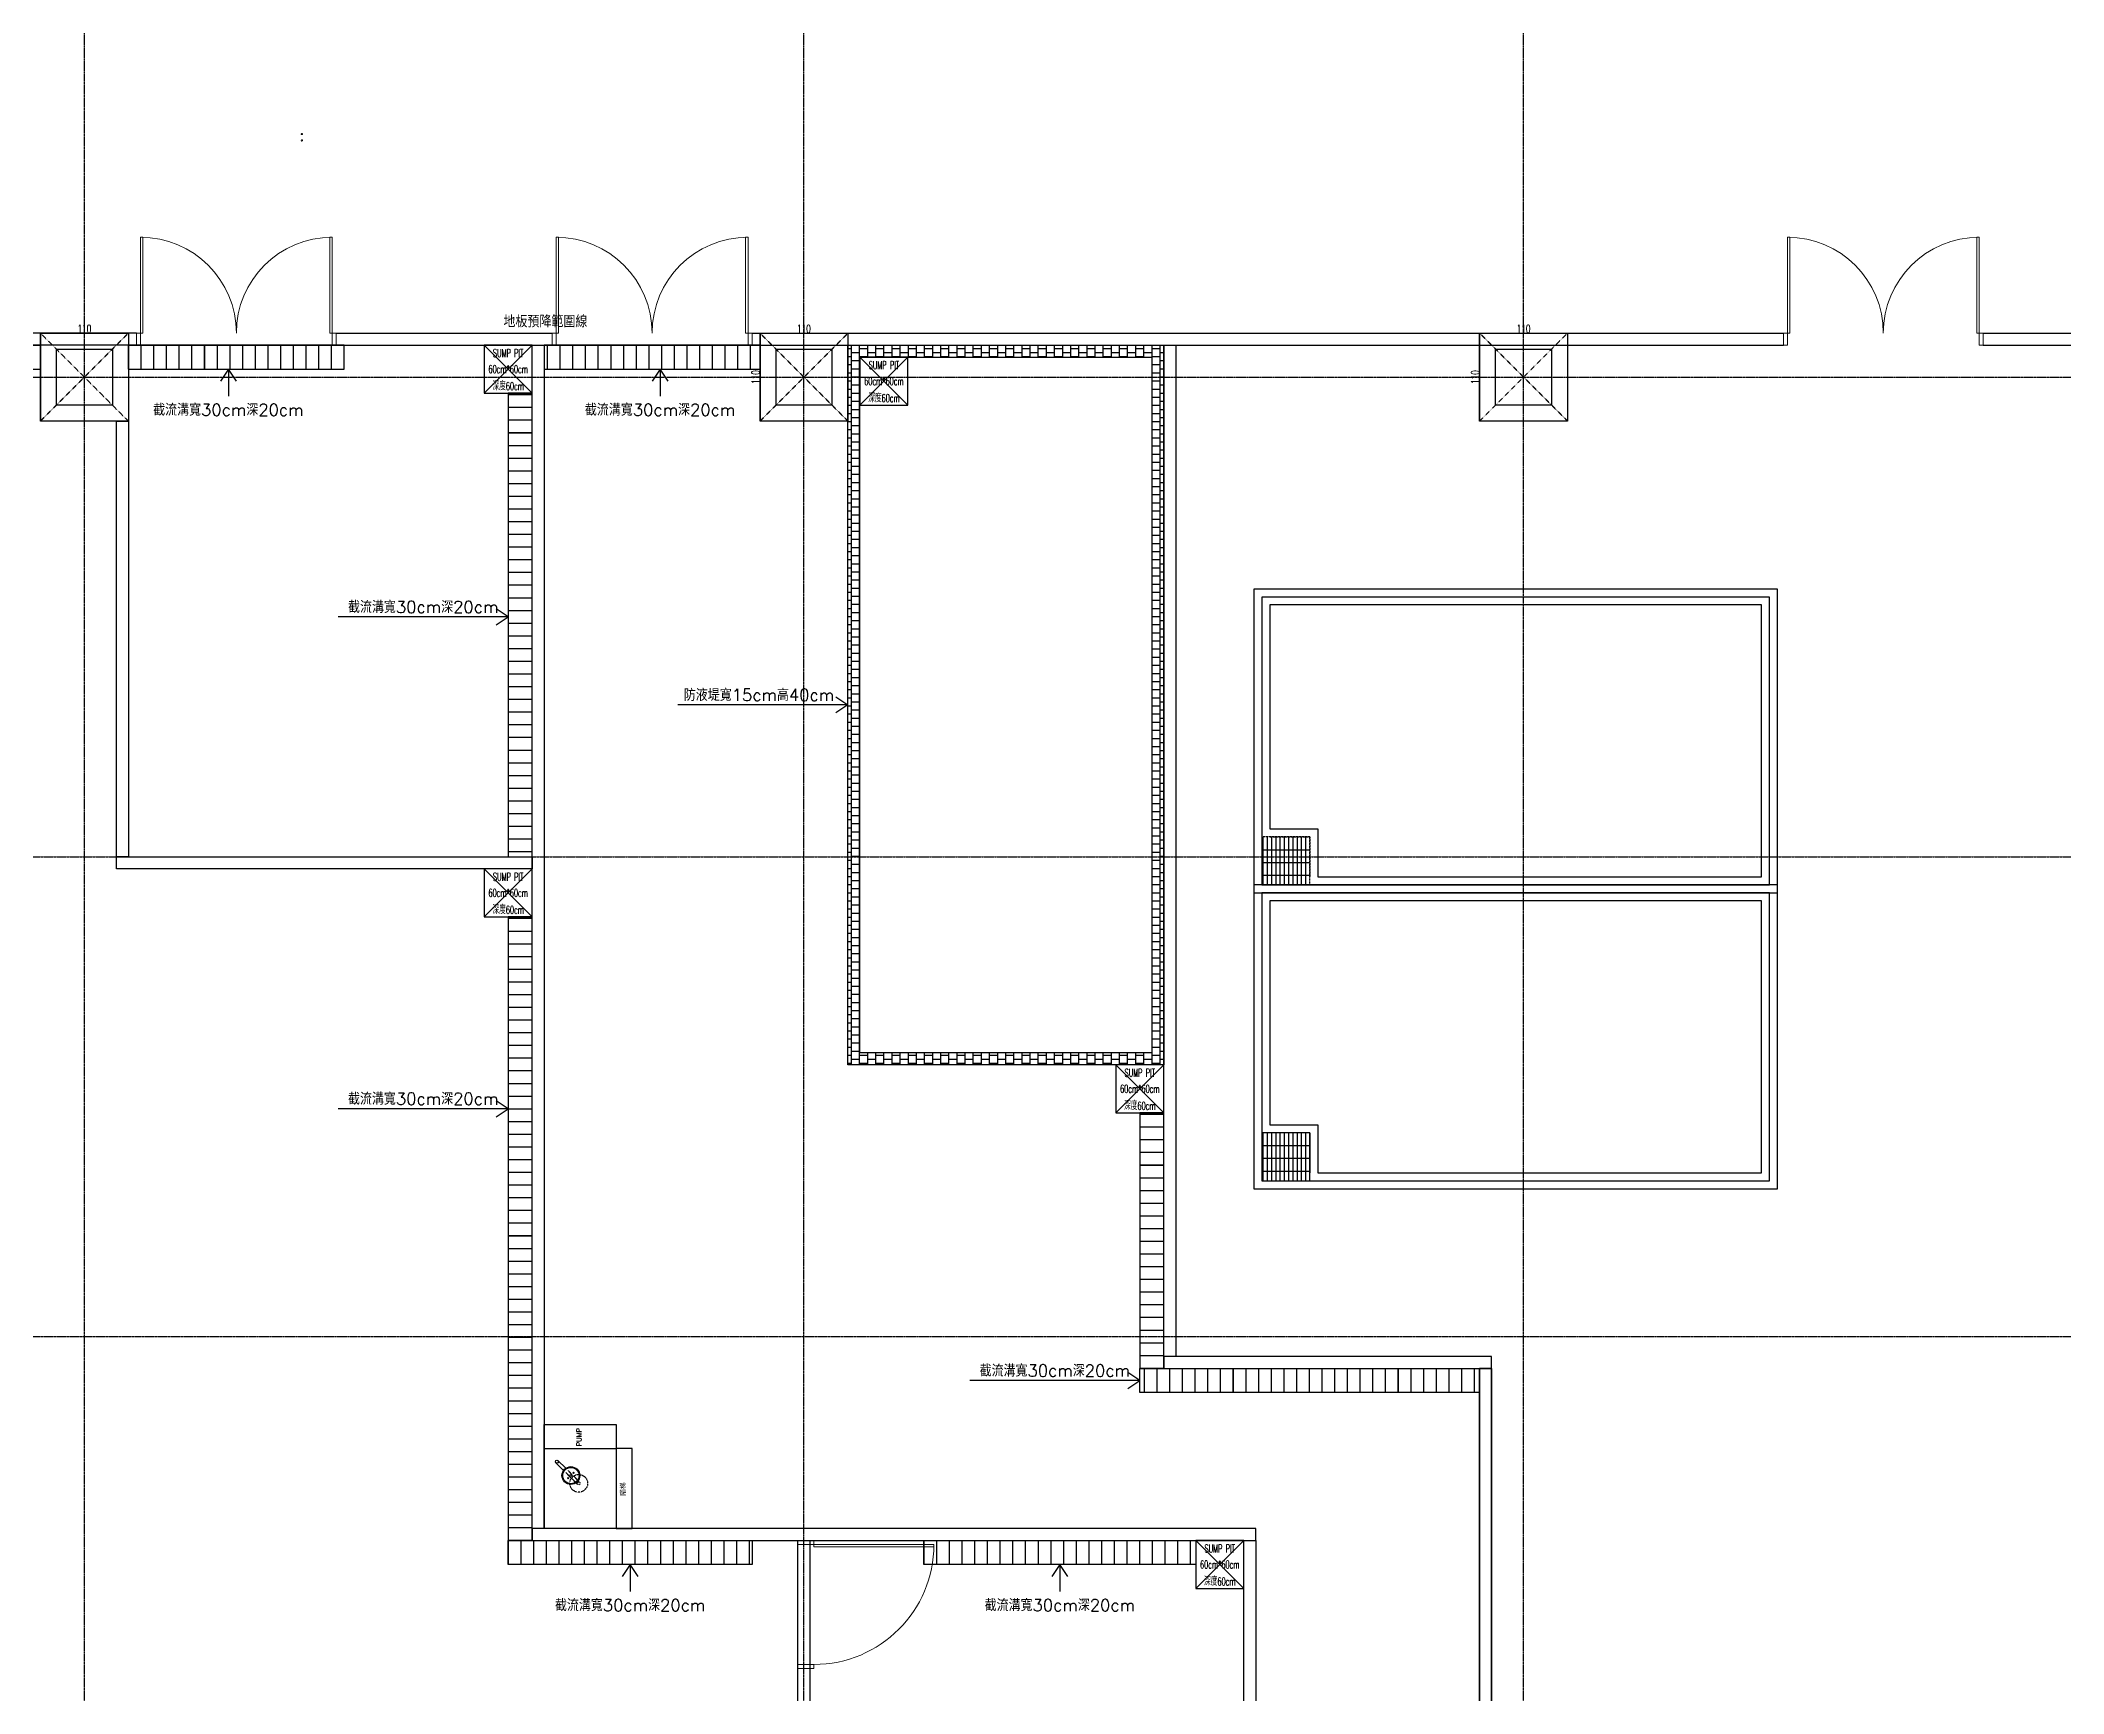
# Model space of a CAD drawing. Header units: millimetres. Extents: x -21841 to 195597, y -1659 to 112111.
# Drawn here: x 14405 to 16935, y 11704 to 13771 of the extents above; entities that cross this region are included whole.
import ezdxf
from ezdxf.enums import TextEntityAlignment as Align

# ---------------------------------------------------------------- set-up
doc = ezdxf.new("R2010")
doc.units = ezdxf.units.MM
for name, pattern in [('X-N-FAB-L10$0$CENTERK1', [0.983, 0.833, -0.05, 0.05, -0.05]), ('X-N-FAB-L10$0$COL-CEN-LIN', [3.25, 2.5, -0.25, 0.25, -0.25]), ('X-N-FAB-L10$0$DE-MMTN-F2-Z-000-P-CHEM-L10_0730$0$HIDDEN', [0.375, 0.25, -0.125]), ('X-N-FAB-L10$0$HIDDEN', [0.375, 0.25, -0.125]), ('X-N-FAB-L10$0$特化包設備$0$CDS-2F-UNIT$0$SDASH2', [0.09375, 0.0625, -0.03125])]:
    doc.linetypes.add(name, pattern=pattern)
for name, color, linetype in [('0-FMCS', 6, 'Continuous'), ('0-XREF', 7, 'Continuous'), ('X-N-FAB-L10$0$0-NC', 8, 'Continuous'), ('X-N-FAB-L10$0$0-ND', 8, 'Continuous'), ('X-N-FAB-L10$0$00-Dike', 5, 'Continuous'), ('X-N-FAB-L10$0$00-SUMP PIT', 3, 'Continuous'), ('X-N-FAB-L10$0$00-截流溝', 8, 'Continuous'), ('X-N-FAB-L10$0$00-沖身洗眼器', 5, 'Continuous'), ('X-N-FAB-L10$0$00-門', 4, 'Continuous'), ('X-N-FAB-L10$0$08', 8, 'Continuous'), ('X-N-FAB-L10$0$A-WALL-IN', 8, 'Continuous'), ('X-N-FAB-L10$0$CCL', 8, 'X-N-FAB-L10$0$COL-CEN-LIN'), ('X-N-FAB-L10$0$COL', 8, 'Continuous'), ('X-N-FAB-L10$0$COL-S', 8, 'Continuous'), ('X-N-FAB-L10$0$DOOR', 8, 'Continuous'), ('X-N-FAB-L10$0$DRAIN', 8, 'Continuous'), ('X-N-FAB-L10$0$TXT', 8, 'Continuous'), ('X-N-FAB-L10$0$TXT-C', 8, 'Continuous')]:
    doc.layers.add(name, color=color, linetype=linetype)
doc.layers.add('X-N-FAB-L10$0$$Y_GADAI', color=8, linetype='X-N-FAB-L10$0$CENTERK1', lineweight=0)
doc.styles.add('X-N-FAB-L10$0$CHINA', font='simplex.shx', dxfattribs={"width": 0.75, "bigfont": 'chineset.shx'})
doc.styles.add('X-N-FAB-L10$0$COL-NUM', font='romanc')
doc.styles.add('X-N-FAB-L10$0$DIM', font='simplex.shx', dxfattribs={"width": 0.67, "bigfont": 'chineset.shx'})
doc.styles.add('X-N-FAB-L10$0$STANDARD', font='SIMPLEX', dxfattribs={"bigfont": 'BIGFONT'})

# ---------------------------------------------------------------- blocks, each defined once
blk = doc.blocks.new('X-N-FAB-L10$0$SUMP PIT')
at = {"layer": 'X-N-FAB-L10$0$08'}
for p, q in [((-30, 30), (30, -30)), ((-30, -30), (30, 30))]:
    blk.add_line(p, q, dxfattribs=at)
blk.add_lwpolyline([(-30, -30), (30, -30), (30, 30), (-30, 30)], close=True, dxfattribs=at)
at = {"layer": 'X-N-FAB-L10$0$TXT-C', "style": 'X-N-FAB-L10$0$STANDARD', "width": 0.6}
for s, p in [('60cm*60cm', (0, 0)), ('SUMP PIT', (0, 20)), ('深度60cm', (0, -20))]:
    blk.add_text(s, height=10, dxfattribs=at).set_placement(p, align=Align.MIDDLE)
blk = doc.blocks.new('X-N-FAB-L10$0$沖身洗眼器')
for p, q in [((100, 0), (130, 0)), ((130, 0), (130, -90)), ((72.7, -24.4), (82.3, -14.7)), ((85, -17.3), (75.3, -27)), ((130, -90), (100, -90))]:
    blk.add_line(p, q)
at = {"linetype": 'X-N-FAB-L10$0$特化包設備$0$CDS-2F-UNIT$0$SDASH2'}
for p, q in [((55.2, -41.9), (70.1, -27)), ((72.7, -29.6), (57.8, -44.5))]:
    blk.add_line(p, q, dxfattribs=at)
blk.add_lwpolyline([(100, -90), (0, -90), (0, 0), (100, 0)], close=True)
blk.add_lwpolyline([(0, -90), (0, -110), (100, -110), (100, -90)])
for centre, radius in [((66.3, -33.4), 11.1), ((66.3, -33.4), 10.2), ((83.6, -16), 1.85), ((63, -30.1), 0.692), ((66.3, -33.4), 1.38), ((69.6, -36.6), 0.692)]:
    blk.add_circle(centre, radius)
for radius in [11.1, 1.85]:
    blk.add_circle((56.5, -43.2), radius, dxfattribs=at)
at = {"style": 'X-N-FAB-L10$0$STANDARD'}
for s, p in [('PUMP', (102.9, -46.6)), ('階梯', (41, -102.1))]:
    blk.add_text(s, height=6, dxfattribs=at).set_placement(p)
blk = doc.blocks.new('X-N-FAB-L10')
at = {"layer": 'X-N-FAB-L10$0$00-Dike'}
h = blk.add_hatch(dxfattribs=at)
h.set_pattern_fill('AR-B88', color=8, scale=0.05, angle=630)
h.set_pattern_definition([(270, (3552.5, 27848.655), (10.16, -4e-15), []), (360, (3552.5, 27848.655), (10.16, 5.08), [10.16, -10.16])])
h.paths.add_polyline_path([(15810, 13390), (15810, 12490), (15415, 12490), (15415, 13390)])
h.paths.add_polyline_path([(15795, 13375), (15795, 12505), (15430, 12505), (15430, 13375)], flags=16)
at = {"layer": 'X-N-FAB-L10$0$00-截流溝'}
h = blk.add_hatch(dxfattribs=at)
h.set_pattern_fill('ANSI31', color=8, scale=5, angle=45)
h.set_pattern_definition([(90, (-137.5, 535), (-15.875, 3e-15), [])])
h.paths.add_polyline_path([(14515, 13360), (14785, 13360), (14785, 13390), (14515, 13390)])
h = blk.add_hatch(dxfattribs=at)
h.set_pattern_fill('ANSI31', color=8, scale=5, angle=45)
h.set_pattern_definition([(90, (402.5, 535), (-15.875, 3e-15), [])])
h.paths.add_polyline_path([(15035, 13360), (15305, 13360), (15305, 13390), (15035, 13390)])
h = blk.add_hatch(dxfattribs=at)
h.set_pattern_fill('ANSI31', color=8, scale=5, angle=-45)
h.set_pattern_definition([(360, (2165, 26504.39), (6e-15, 15.875), [])])
h.paths.add_polyline_path([(14990, 13330), (14990, 12750), (15020, 12750), (15020, 13330)])
h = blk.add_hatch(dxfattribs=at)
h.set_pattern_fill('ANSI31', color=8, scale=5, angle=-45)
h.set_pattern_definition([(360, (2165, 25849.39), (6e-15, 15.875), [])])
h.paths.add_polyline_path([(14990, 12675), (14990, 11895), (15020, 11895), (15020, 12675)])
h = blk.add_hatch(dxfattribs=at)
h.set_pattern_fill('ANSI31', color=8, scale=5, angle=-45)
h.set_pattern_definition([(360, (2955, 25604.39), (6e-15, 15.875), [])])
h.paths.add_polyline_path([(15780, 12430), (15780, 12110), (15810, 12110), (15810, 12430)])
h = blk.add_hatch(dxfattribs=at)
h.set_pattern_fill('ANSI31', color=8, scale=5, angle=45)
h.set_pattern_definition([(90, (212.5, -745), (-15.875, 3e-15), [])])
h.paths.add_polyline_path([(16205, 12080), (15780, 12080), (15780, 12110), (16205, 12110)])
h = blk.add_hatch(dxfattribs=at)
h.set_pattern_fill('ANSI31', color=8, scale=5, angle=45)
h.set_pattern_definition([(90, (-662.5, -960), (-15.875, 3e-15), [])])
h.paths.add_polyline_path([(15295, 11865), (14990, 11865), (14990, 11895), (15295, 11895)])
h = blk.add_hatch(dxfattribs=at)
h.set_pattern_fill('ANSI31', color=8, scale=5, angle=45)
h.set_pattern_definition([(90, (-142.5, -960), (-15.875, 3e-15), [])])
h.paths.add_polyline_path([(15850, 11865), (15510, 11865), (15510, 11895), (15850, 11895)])
at = {"layer": 'DEFPOINTS', "color": 8, "linetype": 'X-N-FAB-L10$0$HIDDEN', "ltscale": 0.1}
for p, q in [((14515, 13405), (14405, 13295)), ((14405, 13405), (14515, 13295)), ((15415, 13405), (15305, 13295)), ((15305, 13405), (15415, 13295)), ((16315, 13405), (16205, 13295)), ((16205, 13405), (16315, 13295))]:
    blk.add_line(p, q, dxfattribs=at)
at = {"layer": 'DEFPOINTS', "color": 8}
for p, q in [((14405, 13405), (14515, 13405)), ((14405, 13405), (14405, 13295)), ((15305, 13405), (15415, 13405)), ((15305, 13405), (15305, 13295)), ((16205, 13405), (16315, 13405)), ((16205, 13405), (16205, 13295))]:
    blk.add_line(p, q, dxfattribs=at)
at = {"layer": 'X-N-FAB-L10$0$$Y_GADAI', "color": 8}
for centre in [(14732, 13654), (14732, 13646)]:
    blk.add_circle(centre, 0.8, dxfattribs=at)
at = {"layer": 'X-N-FAB-L10$0$00-Dike', "color": 8}
for points in [[(15810, 13390), (15810, 12490), (15415, 12490), (15415, 13390)], [(15795, 13375), (15795, 12505), (15430, 12505), (15430, 13375)]]:
    blk.add_lwpolyline(points, close=True, dxfattribs=at)
at = {"layer": 'X-N-FAB-L10$0$00-截流溝', "color": 8}
for points in [[(14515, 13360), (14785, 13360), (14785, 13390), (14515, 13390)], [(15035, 13360), (15305, 13360), (15305, 13390), (15035, 13390)], [(14990, 13330), (14990, 12750), (15020, 12750), (15020, 13330)], [(14990, 12675), (14990, 11895), (15020, 11895), (15020, 12675)], [(15780, 12430), (15780, 12110), (15810, 12110), (15810, 12430)], [(16205, 12080), (15780, 12080), (15780, 12110), (16205, 12110)], [(15295, 11865), (14990, 11865), (14990, 11895), (15295, 11895)], [(15850, 11865), (15510, 11865), (15510, 11895), (15850, 11895)]]:
    blk.add_lwpolyline(points, close=True, dxfattribs=at)
for points in [[(14650, 13345), (14640, 13360), (14630, 13345)], [(14640, 13360), (14640, 13326.196)], [(15190, 13345), (15180, 13360), (15170, 13345)], [(15180, 13360), (15180, 13326.196)]]:
    blk.add_lwpolyline(points, dxfattribs=at)
at = {"layer": 'X-N-FAB-L10$0$00-門', "color": 8, "lineweight": 0}
for p, q in [((15055, 13390), (15060, 13390)), ((15305, 13390), (15300, 13390)), ((15372.5, 11895), (15352.5, 11895)), ((15352.5, 11895), (15352.5, 11890)), ((15372.5, 11890), (15372.5, 11895)), ((15352.5, 11890), (15372.5, 11890)), ((15522.5, 11890), (15372.5, 11890)), ((15372.5, 11890), (15372.5, 11887)), ((15372.5, 11887), (15522.5, 11887)), ((15522.5, 11887), (15522.5, 11890)), ((15372.5, 11740), (15352.5, 11740)), ((15352.5, 11740), (15352.5, 11735)), ((15352.5, 11735), (15372.5, 11735)), ((15372.5, 11735), (15372.5, 11740))]:
    blk.add_line(p, q, dxfattribs=at)
blk.add_arc((15372.5, 11890), 150, 270, 0, dxfattribs=at)
at = {"layer": 'X-N-FAB-L10$0$08', "color": 8, "linetype": 'Continuous'}
for p, q in [((14515.125, 13360), (14515.125, 13390)), ((14531, 13360), (14531, 13390)), ((14546.875, 13360), (14546.875, 13390)), ((14562.75, 13360), (14562.75, 13390)), ((14578.625, 13360), (14578.625, 13390)), ((14594.5, 13360), (14594.5, 13390)), ((14610.375, 13360), (14610.375, 13390)), ((14626.25, 13360), (14626.25, 13390)), ((14642.125, 13360), (14642.125, 13390)), ((14658, 13360), (14658, 13390)), ((14673.875, 13360), (14673.875, 13390)), ((14689.75, 13360), (14689.75, 13390)), ((14705.625, 13360), (14705.625, 13390)), ((14721.5, 13360), (14721.5, 13390)), ((14737.375, 13360), (14737.375, 13390)), ((14753.25, 13360), (14753.25, 13390)), ((14769.125, 13360), (14769.125, 13390)), ((15039.25, 13360), (15039.25, 13390)), ((15055.125, 13360), (15055.125, 13390)), ((15071, 13360), (15071, 13390)), ((15086.875, 13360), (15086.875, 13390)), ((15102.75, 13360), (15102.75, 13390)), ((15118.625, 13360), (15118.625, 13390)), ((15134.5, 13360), (15134.5, 13390)), ((15150.375, 13360), (15150.375, 13390)), ((15166.25, 13360), (15166.25, 13390)), ((15182.125, 13360), (15182.125, 13390)), ((15198, 13360), (15198, 13390)), ((15213.875, 13360), (15213.875, 13390)), ((15229.75, 13360), (15229.75, 13390)), ((15245.625, 13360), (15245.625, 13390)), ((15261.5, 13360), (15261.5, 13390)), ((15277.375, 13360), (15277.375, 13390)), ((15293.25, 13360), (15293.25, 13390)), ((14990, 13328.14), (15020, 13328.14)), ((14990, 13312.265), (15020, 13312.265)), ((14990, 13296.39), (15020, 13296.39)), ((14990, 13280.515), (15020, 13280.515)), ((14990, 13264.64), (15020, 13264.64)), ((14990, 13248.765), (15020, 13248.765)), ((14990, 13232.89), (15020, 13232.89)), ((14990, 13217.015), (15020, 13217.015)), ((14990, 13201.14), (15020, 13201.14)), ((14990, 13185.265), (15020, 13185.265)), ((14990, 13169.39), (15020, 13169.39)), ((14990, 13153.515), (15020, 13153.515)), ((14990, 13137.64), (15020, 13137.64)), ((14990, 13121.765), (15020, 13121.765)), ((14990, 13105.89), (15020, 13105.89)), ((14990, 13090.015), (15020, 13090.015)), ((14990, 13074.14), (15020, 13074.14)), ((14990, 13058.265), (15020, 13058.265)), ((14990, 13042.39), (15020, 13042.39)), ((14990, 13026.515), (15020, 13026.515)), ((14990, 13010.64), (15020, 13010.64)), ((14990, 12994.765), (15020, 12994.765)), ((14990, 12978.89), (15020, 12978.89)), ((14990, 12963.015), (15020, 12963.015)), ((14990, 12947.14), (15020, 12947.14)), ((14990, 12931.265), (15020, 12931.265)), ((14990, 12915.39), (15020, 12915.39)), ((14990, 12899.515), (15020, 12899.515)), ((14990, 12883.64), (15020, 12883.64)), ((14990, 12867.765), (15020, 12867.765)), ((14990, 12851.89), (15020, 12851.89)), ((14990, 12836.015), (15020, 12836.015)), ((14990, 12820.14), (15020, 12820.14)), ((14990, 12804.265), (15020, 12804.265)), ((14990, 12788.39), (15020, 12788.39)), ((14990, 12772.515), (15020, 12772.515)), ((14990, 12756.64), (15020, 12756.64)), ((15932.5, 12759), (15992.5, 12759)), ((15934.009, 12775), (15934.009, 12715)), ((15939.342, 12775), (15939.342, 12715)), ((15944.675, 12775), (15944.675, 12715)), ((15950.009, 12775), (15950.009, 12715)), ((15955.342, 12775), (15955.342, 12715)), ((15960.675, 12775), (15960.675, 12715)), ((15966.009, 12775), (15966.009, 12715)), ((15971.342, 12775), (15971.342, 12715)), ((15976.675, 12775), (15976.675, 12715)), ((15982.009, 12775), (15982.009, 12715)), ((15987.342, 12775), (15987.342, 12715)), ((15932.5, 12743), (15992.5, 12743)), ((15932.5, 12727), (15992.5, 12727)), ((14990, 12673.14), (15020, 12673.14)), ((14990, 12657.265), (15020, 12657.265)), ((14990, 12641.39), (15020, 12641.39)), ((14990, 12625.515), (15020, 12625.515)), ((14990, 12609.64), (15020, 12609.64)), ((14990, 12593.765), (15020, 12593.765)), ((14990, 12577.89), (15020, 12577.89)), ((14990, 12562.015), (15020, 12562.015)), ((14990, 12546.14), (15020, 12546.14)), ((14990, 12530.265), (15020, 12530.265)), ((14990, 12514.39), (15020, 12514.39)), ((14990, 12498.515), (15020, 12498.515)), ((14990, 12482.64), (15020, 12482.64)), ((14990, 12466.765), (15020, 12466.765)), ((14990, 12450.89), (15020, 12450.89)), ((14990, 12435.015), (15020, 12435.015)), ((15780, 12428.14), (15810, 12428.14)), ((14990, 12419.14), (15020, 12419.14)), ((14990, 12403.265), (15020, 12403.265)), ((15780, 12412.265), (15810, 12412.265)), ((15934.009, 12405), (15934.009, 12345)), ((15939.342, 12405), (15939.342, 12345)), ((15944.675, 12405), (15944.675, 12345)), ((15950.009, 12405), (15950.009, 12345)), ((15955.342, 12405), (15955.342, 12345)), ((15960.675, 12405), (15960.675, 12345)), ((15966.009, 12405), (15966.009, 12345)), ((15971.342, 12405), (15971.342, 12345)), ((15976.675, 12405), (15976.675, 12345)), ((15982.009, 12405), (15982.009, 12345)), ((15987.342, 12405), (15987.342, 12345)), ((14990, 12387.39), (15020, 12387.39)), ((15780, 12396.39), (15810, 12396.39)), ((15780, 12380.515), (15810, 12380.515)), ((15932.5, 12389), (15992.5, 12389)), ((14990, 12371.515), (15020, 12371.515)), ((14990, 12355.64), (15020, 12355.64)), ((15780, 12364.64), (15810, 12364.64)), ((15780, 12348.765), (15810, 12348.765)), ((15932.5, 12373), (15992.5, 12373)), ((15932.5, 12357), (15992.5, 12357)), ((14990, 12339.765), (15020, 12339.765)), ((14990, 12323.89), (15020, 12323.89)), ((15780, 12332.89), (15810, 12332.89)), ((14990, 12308.015), (15020, 12308.015)), ((15780, 12317.015), (15810, 12317.015)), ((15780, 12301.14), (15810, 12301.14)), ((14990, 12292.14), (15020, 12292.14)), ((14990, 12276.265), (15020, 12276.265)), ((15780, 12285.265), (15810, 12285.265)), ((14990, 12260.39), (15020, 12260.39)), ((15780, 12269.39), (15810, 12269.39)), ((15780, 12253.515), (15810, 12253.515)), ((14990, 12244.515), (15020, 12244.515)), ((14990, 12228.64), (15020, 12228.64)), ((15780, 12237.64), (15810, 12237.64)), ((14990, 12212.765), (15020, 12212.765)), ((14990, 12196.89), (15020, 12196.89)), ((15780, 12221.765), (15810, 12221.765)), ((15780, 12205.89), (15810, 12205.89)), ((14990, 12181.015), (15020, 12181.015)), ((15780, 12190.015), (15810, 12190.015)), ((15780, 12174.14), (15810, 12174.14)), ((14990, 12165.14), (15020, 12165.14)), ((14990, 12149.265), (15020, 12149.265)), ((15780, 12158.265), (15810, 12158.265)), ((14990, 12133.39), (15020, 12133.39)), ((15780, 12142.39), (15810, 12142.39)), ((15780, 12126.515), (15810, 12126.515)), ((14990, 12117.515), (15020, 12117.515)), ((14990, 12101.64), (15020, 12101.64)), ((15780, 12110.64), (15810, 12110.64)), ((15785.875, 12080), (15785.875, 12110)), ((15801.75, 12080), (15801.75, 12110)), ((15817.625, 12080), (15817.625, 12110)), ((15833.5, 12080), (15833.5, 12110)), ((15849.375, 12080), (15849.375, 12110)), ((15865.25, 12080), (15865.25, 12110)), ((15881.125, 12080), (15881.125, 12110)), ((15897, 12080), (15897, 12110)), ((15912.875, 12080), (15912.875, 12110)), ((15928.75, 12080), (15928.75, 12110)), ((15944.625, 12080), (15944.625, 12110)), ((15960.5, 12080), (15960.5, 12110)), ((15976.375, 12080), (15976.375, 12110)), ((15992.25, 12080), (15992.25, 12110)), ((16008.125, 12080), (16008.125, 12110)), ((16024, 12080), (16024, 12110)), ((16039.875, 12080), (16039.875, 12110)), ((16055.75, 12080), (16055.75, 12110)), ((16071.625, 12080), (16071.625, 12110)), ((16087.5, 12080), (16087.5, 12110)), ((16103.375, 12080), (16103.375, 12110)), ((16119.25, 12080), (16119.25, 12110)), ((16135.125, 12080), (16135.125, 12110)), ((16151, 12080), (16151, 12110)), ((16166.875, 12080), (16166.875, 12110)), ((16182.75, 12080), (16182.75, 12110)), ((16198.625, 12080), (16198.625, 12110)), ((14990, 12085.765), (15020, 12085.765)), ((14990, 12069.89), (15020, 12069.89)), ((14990, 12054.015), (15020, 12054.015)), ((14990, 12038.14), (15020, 12038.14)), ((14990, 12022.265), (15020, 12022.265)), ((14990, 12006.39), (15020, 12006.39)), ((14990, 11990.515), (15020, 11990.515)), ((14990, 11974.64), (15020, 11974.64)), ((14990, 11958.765), (15020, 11958.765)), ((14990, 11942.89), (15020, 11942.89)), ((14990, 11927.015), (15020, 11927.015)), ((14990, 11911.14), (15020, 11911.14)), ((14990, 11895.265), (15020, 11895.265)), ((14990.25, 11865), (14990.25, 11895)), ((15006.125, 11865), (15006.125, 11895)), ((15022, 11865), (15022, 11895)), ((15037.875, 11865), (15037.875, 11895)), ((15053.75, 11865), (15053.75, 11895)), ((15069.625, 11865), (15069.625, 11895)), ((15085.5, 11865), (15085.5, 11895)), ((15101.375, 11865), (15101.375, 11895)), ((15117.25, 11865), (15117.25, 11895)), ((15133.125, 11865), (15133.125, 11895)), ((15149, 11865), (15149, 11895)), ((15164.875, 11865), (15164.875, 11895)), ((15180.75, 11865), (15180.75, 11895)), ((15196.625, 11865), (15196.625, 11895)), ((15212.5, 11865), (15212.5, 11895)), ((15228.375, 11865), (15228.375, 11895)), ((15244.25, 11865), (15244.25, 11895)), ((15260.125, 11865), (15260.125, 11895)), ((15276, 11865), (15276, 11895)), ((15291.875, 11865), (15291.875, 11895)), ((15510.25, 11865), (15510.25, 11895)), ((15526.125, 11865), (15526.125, 11895)), ((15542, 11865), (15542, 11895)), ((15557.875, 11865), (15557.875, 11895)), ((15573.75, 11865), (15573.75, 11895)), ((15589.625, 11865), (15589.625, 11895)), ((15605.5, 11865), (15605.5, 11895)), ((15621.375, 11865), (15621.375, 11895)), ((15637.25, 11865), (15637.25, 11895)), ((15653.125, 11865), (15653.125, 11895)), ((15669, 11865), (15669, 11895)), ((15684.875, 11865), (15684.875, 11895)), ((15700.75, 11865), (15700.75, 11895)), ((15716.625, 11865), (15716.625, 11895)), ((15732.5, 11865), (15732.5, 11895)), ((15748.375, 11865), (15748.375, 11895)), ((15764.25, 11865), (15764.25, 11895)), ((15780.125, 11865), (15780.125, 11895)), ((15796, 11865), (15796, 11895)), ((15811.875, 11865), (15811.875, 11895)), ((15827.75, 11865), (15827.75, 11895)), ((15843.625, 11865), (15843.625, 11895))]:
    blk.add_line(p, q, dxfattribs=at)
at = {"layer": 'X-N-FAB-L10$0$08', "color": 8}
for p, q in [((14960, 13390), (15020, 13330)), ((14960, 13330), (15020, 13390)), ((15020, 13390), (14960, 13390)), ((14960, 13390), (14960, 13330)), ((15020, 13330), (15020, 13390)), ((15415, 12490), (15415, 13390)), ((15415, 13390), (15810, 13390)), ((15810, 13390), (15810, 12490)), ((15430, 12505), (15430, 13375)), ((15430, 13375), (15795, 13375)), ((15430, 13375), (15490, 13315)), ((15430, 13315), (15490, 13375)), ((15490, 13375), (15430, 13375)), ((15430, 13375), (15430, 13315)), ((15490, 13315), (15490, 13375)), ((15795, 13375), (15795, 12505)), ((14960, 13330), (15020, 13330)), ((15430, 13315), (15490, 13315)), ((16577.5, 13085), (15922.5, 13085)), ((15922.5, 13085), (15922.5, 12705)), ((16577.5, 13085), (15922.5, 13085)), ((15922.5, 13085), (15922.5, 12705)), ((16577.5, 12705), (16577.5, 13085)), ((16577.5, 12705), (16577.5, 13085)), ((16567.5, 13075), (15932.5, 13075)), ((15932.5, 13075), (15932.5, 12715)), ((16567.5, 13075), (15932.5, 13075)), ((15932.5, 13075), (15932.5, 12715)), ((16557.5, 13065), (15942.5, 13065)), ((15942.5, 13065), (15942.5, 12785)), ((16557.5, 12725), (16557.5, 13065)), ((16567.5, 12715), (16567.5, 13075)), ((16567.5, 12715), (16567.5, 13075)), ((15942.5, 12785), (16002.5, 12785)), ((16002.5, 12785), (16002.5, 12725)), ((14960, 12735), (15020, 12675)), ((14960, 12675), (15020, 12735)), ((15020, 12735), (14960, 12735)), ((14960, 12735), (14960, 12675)), ((15020, 12675), (15020, 12735)), ((16577.5, 12715), (15922.5, 12715)), ((15922.5, 12715), (15922.5, 12335)), ((16577.5, 12715), (15922.5, 12715)), ((15922.5, 12715), (15922.5, 12335)), ((15922.5, 12705), (16577.5, 12705)), ((15922.5, 12705), (16577.5, 12705)), ((15932.5, 12715), (16567.5, 12715)), ((15932.5, 12715), (16567.5, 12715)), ((16567.5, 12705), (15932.5, 12705)), ((15932.5, 12705), (15932.5, 12345)), ((16567.5, 12705), (15932.5, 12705)), ((15932.5, 12705), (15932.5, 12345)), ((16002.5, 12725), (16557.5, 12725)), ((16567.5, 12345), (16567.5, 12705)), ((16567.5, 12345), (16567.5, 12705)), ((16577.5, 12335), (16577.5, 12715)), ((16577.5, 12335), (16577.5, 12715)), ((16557.5, 12695), (15942.5, 12695)), ((15942.5, 12695), (15942.5, 12415)), ((16557.5, 12355), (16557.5, 12695)), ((14960, 12675), (15020, 12675)), ((15795, 12505), (15430, 12505)), ((15810, 12490), (15415, 12490)), ((15750, 12490), (15810, 12430)), ((15750, 12430), (15810, 12490)), ((15810, 12490), (15750, 12490)), ((15750, 12490), (15750, 12430)), ((15810, 12430), (15810, 12490)), ((15750, 12430), (15810, 12430)), ((15932.5, 12405), (15932.5, 12345)), ((15992.5, 12405), (15932.5, 12405)), ((15942.5, 12415), (16002.5, 12415)), ((15992.5, 12405), (15992.5, 12355)), ((15992.5, 12345), (15992.5, 12405)), ((16002.5, 12415), (16002.5, 12355)), ((16002.5, 12355), (16557.5, 12355)), ((15922.5, 12335), (16577.5, 12335)), ((15922.5, 12335), (16577.5, 12335)), ((15932.5, 12345), (16567.5, 12345)), ((15932.5, 12345), (15992.5, 12345)), ((15932.5, 12345), (16567.5, 12345)), ((16220, 12125), (15810, 12125)), ((15810, 12125), (15810, 12110)), ((16220, 12110), (16220, 12125)), ((15810, 12110), (16220, 12110)), ((15850, 11895), (15910, 11835)), ((15850, 11835), (15910, 11895)), ((15910, 11895), (15850, 11895)), ((15850, 11895), (15850, 11835)), ((15910, 11835), (15910, 11895)), ((15850, 11835), (15910, 11835))]:
    blk.add_line(p, q, dxfattribs=at)
at = {"layer": 'X-N-FAB-L10$0$08', "color": 8, "linetype": 'X-N-FAB-L10$0$DE-MMTN-F2-Z-000-P-CHEM-L10_0730$0$HIDDEN'}
for p, q in [((15932.5, 12775), (15932.5, 12715)), ((15992.5, 12775), (15932.5, 12775)), ((15942.5, 12775), (15992.5, 12775)), ((15992.5, 12775), (15992.5, 12725)), ((15992.5, 12715), (15992.5, 12775)), ((15932.5, 12715), (15992.5, 12715))]:
    blk.add_line(p, q, dxfattribs=at)
at = {"layer": 'X-N-FAB-L10$0$08', "color": 8, "lineweight": 0}
for p, q in [((15372.5, 11895), (15352.5, 11895)), ((15352.5, 11895), (15352.5, 11890)), ((15372.5, 11890), (15372.5, 11895)), ((15352.5, 11890), (15372.5, 11890)), ((15522.5, 11890), (15372.5, 11890)), ((15372.5, 11890), (15372.5, 11887)), ((15372.5, 11887), (15522.5, 11887)), ((15522.5, 11887), (15522.5, 11890)), ((15372.5, 11740), (15352.5, 11740)), ((15352.5, 11740), (15352.5, 11735)), ((15352.5, 11735), (15372.5, 11735)), ((15372.5, 11735), (15372.5, 11740))]:
    blk.add_line(p, q, dxfattribs=at)
blk.add_arc((15372.5, 11890), 150, 270, 0, dxfattribs=at)
at = {"layer": 'X-N-FAB-L10$0$A-WALL-IN', "color": 8}
for p, q in [((13495, 13390), (14405, 13390)), ((13495, 13390), (14405, 13390)), ((14525, 13405), (14395, 13405)), ((14525, 13390), (14395, 13390)), ((14515, 13390), (15305, 13390)), ((14515, 13390), (15305, 13390)), ((14775, 13405), (15045, 13405)), ((14775, 13405), (15045, 13405)), ((15020, 13390), (15035, 13390)), ((15020, 11910), (15020, 13390)), ((15035, 13390), (15035, 11910)), ((15295, 13405), (16585, 13405)), ((15295, 13405), (16585, 13405)), ((15295, 13390), (16585, 13390)), ((15415, 13390), (16585, 13390)), ((15810, 13390), (15825, 13390)), ((15810, 12125), (15810, 13390)), ((15825, 13390), (15825, 12125)), ((16835, 13405), (17482.5, 13405)), ((16835, 13405), (17482.5, 13405)), ((16835, 13390), (17482.5, 13390)), ((16835, 13390), (17482.5, 13390)), ((14500, 13295), (14515, 13295)), ((14500, 12750), (14500, 13295)), ((14515, 13295), (14515, 12750)), ((14515, 12750), (14500, 12750)), ((14500, 12735), (14500, 12750)), ((14500, 12750), (15020, 12750)), ((15020, 12735), (14500, 12735)), ((15020, 12750), (15020, 12735)), ((15825, 12125), (15810, 12125)), ((16220, 12125), (15810, 12125)), ((15810, 12125), (15810, 12110)), ((16220, 12110), (16220, 12125)), ((15810, 12110), (16220, 12110)), ((16205, 12110), (16220, 12110)), ((16205, 11605), (16205, 12110)), ((16220, 12110), (16205, 12110)), ((16205, 12110), (16205, 11605)), ((16220, 12110), (16220, 11605)), ((16220, 11605), (16220, 12110)), ((15035, 11910), (15020, 11910)), ((15925, 11910), (15020, 11910)), ((15020, 11910), (15020, 11895)), ((15020, 11895), (15925, 11895)), ((15352.5, 11895), (15367.5, 11895)), ((15352.5, 11605), (15352.5, 11895)), ((15367.5, 11895), (15367.5, 11605)), ((15910, 11895), (15925, 11895)), ((15910, 11515), (15910, 11895)), ((15925, 11895), (15925, 11910)), ((15925, 11895), (15925, 11515))]:
    blk.add_line(p, q, dxfattribs=at)
for points in [[(15020, 13390), (15035, 13390), (15035, 11910), (15020, 11910)], [(15810, 13390), (15825, 13390), (15825, 12125), (15810, 12125)], [(14500, 13295), (14515, 13295), (14515, 12750), (14500, 12750)], [(15020, 12750), (15020, 12735), (14500, 12735), (14500, 12750)], [(15810, 12110), (16220, 12110), (16220, 12125), (15810, 12125)], [(16205, 12110), (16220, 12110), (16220, 11605), (16205, 11605)], [(15020, 11895), (15925, 11895), (15925, 11910), (15020, 11910)], [(15352.5, 11895), (15367.5, 11895), (15367.5, 11605), (15352.5, 11605)], [(15910, 11895), (15925, 11895), (15925, 11515), (15910, 11515)]]:
    blk.add_lwpolyline(points, close=True, dxfattribs=at)
at = {"layer": 'X-N-FAB-L10$0$CCL', "color": 8}
for p, q in [((14460, 10600), (14460, 19760)), ((15360, 10600), (15360, 19760)), ((16260, 10600), (16260, 19760)), ((-720, 13350), (27370, 13350)), ((-720, 12750), (27370, 12750)), ((-720, 12150), (27370, 12150))]:
    blk.add_line(p, q, dxfattribs=at)
at = {"layer": 'X-N-FAB-L10$0$COL', "color": 8, "ltscale": 0.1}
for p, q in [((14405, 13405), (14515, 13405)), ((14405, 13295), (14405, 13405)), ((14515, 13405), (14515, 13295)), ((15305, 13405), (15415, 13405)), ((15305, 13295), (15305, 13405)), ((15415, 13405), (15415, 13295)), ((16205, 13405), (16315, 13405)), ((16205, 13295), (16205, 13405)), ((16315, 13405), (16315, 13295)), ((14515, 13295), (14405, 13295)), ((15415, 13295), (15305, 13295)), ((16315, 13295), (16205, 13295))]:
    blk.add_line(p, q, dxfattribs=at)
at = {"layer": 'X-N-FAB-L10$0$COL-S', "color": 8}
for p, q in [((14425, 13385), (14495, 13385)), ((14425, 13315), (14425, 13385)), ((14495, 13385), (14495, 13315)), ((15325, 13385), (15395, 13385)), ((15325, 13315), (15325, 13385)), ((15395, 13385), (15395, 13315)), ((16225, 13385), (16295, 13385)), ((16225, 13315), (16225, 13385)), ((16295, 13385), (16295, 13315)), ((14495, 13315), (14425, 13315)), ((15395, 13315), (15325, 13315)), ((16295, 13315), (16225, 13315))]:
    blk.add_line(p, q, dxfattribs=at)
at = {"layer": 'X-N-FAB-L10$0$DOOR', "color": 8, "lineweight": 0}
for p, q in [((14533, 13525), (14530, 13525)), ((14530, 13525), (14530, 13405)), ((14533, 13405), (14533, 13525)), ((14767, 13405), (14767, 13525)), ((14767, 13525), (14770, 13525)), ((14770, 13525), (14770, 13405)), ((15053, 13525), (15050, 13525)), ((15050, 13525), (15050, 13405)), ((15053, 13405), (15053, 13525)), ((15287, 13405), (15287, 13525)), ((15287, 13525), (15290, 13525)), ((15290, 13525), (15290, 13405)), ((16593, 13525), (16590, 13525)), ((16590, 13525), (16590, 13405)), ((16593, 13405), (16593, 13525)), ((16827, 13405), (16827, 13525)), ((16827, 13525), (16830, 13525)), ((16830, 13525), (16830, 13405)), ((14530, 13405), (14525, 13405)), ((14525, 13405), (14525, 13390)), ((14525, 13390), (14530, 13390)), ((14530, 13405), (14533, 13405)), ((14530, 13390), (14530, 13405)), ((14770, 13405), (14767, 13405)), ((14770, 13405), (14775, 13405)), ((14770, 13390), (14770, 13405)), ((14775, 13390), (14770, 13390)), ((14775, 13405), (14775, 13390)), ((15050, 13405), (15045, 13405)), ((15045, 13405), (15045, 13390)), ((15045, 13390), (15050, 13390)), ((15050, 13405), (15053, 13405)), ((15050, 13390), (15050, 13405)), ((15290, 13405), (15287, 13405)), ((15290, 13405), (15295, 13405)), ((15290, 13390), (15290, 13405)), ((15295, 13390), (15290, 13390)), ((15295, 13405), (15295, 13390)), ((16590, 13405), (16585, 13405)), ((16585, 13405), (16585, 13390)), ((16585, 13390), (16590, 13390)), ((16590, 13405), (16593, 13405)), ((16590, 13390), (16590, 13405)), ((16830, 13405), (16827, 13405)), ((16830, 13405), (16835, 13405)), ((16830, 13390), (16830, 13405)), ((16835, 13390), (16830, 13390)), ((16835, 13405), (16835, 13390))]:
    blk.add_line(p, q, dxfattribs=at)
for centre, start, end in [((14530, 13405), 0, 90), ((14770, 13405), 90, 180), ((15050, 13405), 0, 90), ((15290, 13405), 90, 180), ((16590, 13405), 0, 90), ((16830, 13405), 90, 180)]:
    blk.add_arc(centre, 120, start, end, dxfattribs=at)
at = {"layer": 'X-N-FAB-L10$0$DRAIN', "color": 8}
for p, q in [((14405, 13390), (14135, 13390)), ((14405, 13360), (14405, 13390)), ((14785, 13390), (14515, 13390)), ((14515, 13390), (14515, 13360)), ((14785, 13360), (14785, 13390)), ((15305, 13390), (15035, 13390)), ((15035, 13390), (15035, 13360)), ((15305, 13360), (15305, 13390)), ((14135, 13360), (14405, 13360)), ((14515, 13360), (14785, 13360)), ((15035, 13360), (15305, 13360)), ((14990, 13330), (14990, 12750)), ((15020, 13330), (14990, 13330)), ((15020, 12750), (15020, 13330)), ((14990, 12750), (15020, 12750)), ((14990, 12675), (14990, 11895)), ((15020, 12675), (14990, 12675)), ((15020, 11895), (15020, 12675)), ((15780, 12430), (15780, 12110)), ((15810, 12430), (15780, 12430)), ((15810, 12110), (15810, 12430)), ((15780, 12080), (15780, 12110)), ((15780, 12110), (16205, 12110)), ((15780, 12110), (15810, 12110)), ((16205, 12110), (16205, 12080)), ((16205, 12080), (15780, 12080)), ((14990, 11895), (15020, 11895)), ((14990, 11865), (14990, 11895)), ((14990, 11895), (15295, 11895)), ((15295, 11895), (15295, 11865)), ((15510, 11865), (15510, 11895)), ((15510, 11895), (15850, 11895)), ((15850, 11895), (15850, 11865)), ((15295, 11865), (14990, 11865)), ((15850, 11865), (15510, 11865))]:
    blk.add_line(p, q, dxfattribs=at)
at = {"layer": 'X-N-FAB-L10$0$TXT', "color": 8}
for points in [[(14975, 13040), (14990, 13050), (14975, 13060)], [(14990, 13050), (14777.38, 13050)], [(15415, 12940), (15202.399, 12940)], [(15400, 12950), (15415, 12940), (15400, 12930)], [(14990, 12435), (14777.38, 12435)], [(14975, 12425), (14990, 12435), (14975, 12445)], [(15765, 12085), (15780, 12095), (15765, 12105)], [(15780, 12095), (15567.38, 12095)], [(15152.5, 11850), (15142.5, 11865), (15132.5, 11850)], [(15142.5, 11865), (15142.5, 11831.196)], [(15690, 11850), (15680, 11865), (15670, 11850)], [(15680, 11865), (15680, 11831.196)]]:
    blk.add_lwpolyline(points, dxfattribs=at)
at = {"layer": 'X-N-FAB-L10$0$00-SUMP PIT', "color": 8}
for p in [(14990, 13360), (15460, 13345), (14990, 12705), (15780, 12460), (15880, 11865)]:
    blk.add_blockref('X-N-FAB-L10$0$SUMP PIT', p, dxfattribs=at)
at = {"layer": 'X-N-FAB-L10$0$00-沖身洗眼器', "color": 8, "rotation": 90}
blk.add_blockref('X-N-FAB-L10$0$沖身洗眼器', (15035, 11910), dxfattribs=at)
at = {"layer": 'DEFPOINTS', "color": 8, "char_height": 10, "attachment_point": 5, "style": 'X-N-FAB-L10$0$DIM'}
for insert in [(14460, 13410.5), (15360, 13410.5), (16260, 13410.5)]:
    blk.add_mtext('\\A1;110', dxfattribs=dict(at, insert=insert))
at = {"layer": 'DEFPOINTS', "color": 8, "char_height": 10, "attachment_point": 5, "rotation": 90, "style": 'X-N-FAB-L10$0$DIM'}
for insert in [(15299.5, 13350), (16199.5, 13350)]:
    blk.add_mtext('\\A1;110', dxfattribs=dict(at, insert=insert))
at = {"layer": 'X-N-FAB-L10$0$0-NC', "color": 8, "style": 'X-N-FAB-L10$0$COL-NUM'}
for p in [(1860, 19880), (2760, 19880), (3660, 19880), (4560, 19880), (5460, 19880), (6360, 19880), (7260, 19880), (8160, 19880), (9060, 19880), (9960, 19880), (10860, 19880), (11760, 19880), (12660, 19880), (13560, 19880), (14460, 19880), (15360, 19880), (16260, 19880), (17160, 19880), (18060, 19880), (18960, 19880), (19860, 19880), (20760, 19880), (21660, 19880), (22560, 19880), (-840, 13950), (-840, 13350), (-840, 12750), (-840, 12150), (-840, 11550), (-840, 10750)]:
    blk.add_attdef('GRID-Y', text='', height=120, dxfattribs=at).set_placement(p, align=Align.MIDDLE_CENTER)
at = {"layer": 'X-N-FAB-L10$0$0-ND', "color": 8, "style": 'X-N-FAB-L10$0$CHINA'}
blk.add_attdef('NO', text='', height=33.333, dxfattribs=at).set_placement((23327.5, 11380), align=Align.MIDDLE)
at = {"layer": 'X-N-FAB-L10$0$TXT', "color": 8, "style": 'X-N-FAB-L10$0$CHINA'}
blk.add_text('地板預降範圍線', height=15, dxfattribs=at).set_placement((14984.061, 13419.608), align=Align.MIDDLE_LEFT)
for p in [(14640, 13310), (15180, 13310), (15142.5, 11815), (15680, 11815)]:
    blk.add_text('截流溝寬30cm深20cm', height=15, dxfattribs=at).set_placement(p, align=Align.MIDDLE)
for s, p in [('截流溝寬30cm深20cm', (14883.69, 13055)), ('防液堤寬15cm高40cm', (15303.699, 12945)), ('截流溝寬30cm深20cm', (14883.69, 12440)), ('截流溝寬30cm深20cm', (15673.69, 12100))]:
    blk.add_text(s, height=15, dxfattribs=at).set_placement(p, align=Align.CENTER)

msp = doc.modelspace()

# ---------------------------------------------------------------- block references
at = {"layer": '0-FMCS', "color": 5}
msp.add_blockref('X-N-FAB-L10', (0, 0), dxfattribs=at)
at = {"layer": '0-XREF'}
msp.add_blockref('X-N-FAB-L10', (0, 0), dxfattribs=at)

doc.saveas('drawing.dxf')
